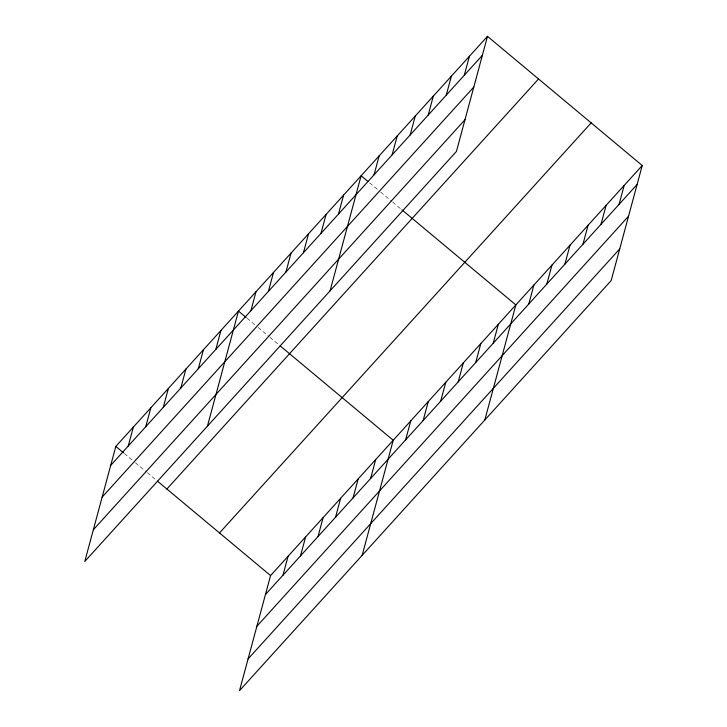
<?xml version="1.0" encoding="UTF-8"?>
<svg xmlns="http://www.w3.org/2000/svg" width="727" height="727" viewBox="0 0 727 727"><rect width="100%" height="100%" fill="white"/><g stroke="black" fill="none" stroke-linecap="round" stroke-linejoin="round"><path stroke-width="0.55" stroke-dasharray="3.63 2.73" d="M369.625 182.877L378.14 189.974M380.694 192.11L391.753 201.343M392.607 202.051L401.122 209.158M246.989 318.19L255.495 325.296M258.049 327.423L269.117 336.665M269.962 337.373L279.322 345.189M124.344 453.512L132.85 460.618M135.404 462.745L146.472 471.977M147.317 472.686L156.687 480.502"/><path stroke-width="1.09" d="M487.481 36.35L115.829 446.405L84.777 561.489L456.429 151.434L487.481 36.35L642.223 165.511L611.171 280.595L239.519 690.65L270.571 575.566L642.223 165.511M128.234 446.042L133.35 427.076M145.754 426.713L150.871 407.747M163.275 407.384L168.391 388.409M180.796 388.054L185.912 369.08M198.317 368.725L203.433 349.751M215.837 349.387L220.953 330.421M207.422 426.176L238.474 311.083L246.135 317.481M250.879 310.729L255.995 291.754M268.399 291.4L273.516 272.425M285.92 272.062L291.036 253.096M303.441 252.732L308.557 233.767M320.961 233.403L326.078 214.429M338.482 214.074L343.598 195.1M330.067 290.855L361.119 175.77L367.926 181.45M374.051 174.825L379.167 155.851M392.098 154.906L397.224 135.931M282.976 575.202L288.092 556.237M410.155 134.986L415.271 116.02M300.496 555.873L305.613 536.908M428.203 115.075L433.319 96.1M318.017 536.544L323.133 517.569M446.26 95.155L451.376 76.181M335.538 517.215L340.654 498.24M464.308 75.235L469.424 56.27M353.058 497.877L358.175 478.911M370.579 478.548L375.695 459.582M362.164 555.328L393.216 440.244L280.177 345.898M405.621 439.89L410.737 420.915M423.141 420.551L428.258 401.586M440.662 401.222L445.778 382.257M458.183 381.893L463.299 362.918M475.703 362.564L480.82 343.589M493.224 343.235L498.34 324.26M484.809 420.015L515.861 304.931L401.967 209.867M528.793 303.986L533.909 285.011M546.849 284.066L551.966 265.091M564.897 264.146L570.013 245.181M582.945 244.236L588.07 225.261M601.002 224.316L606.118 205.341M619.05 204.396L624.175 185.43M110.713 465.38L482.355 55.325M102.153 497.095L473.804 87.04M93.338 529.774L464.98 119.719M166.892 489.026L538.543 78.97M219.509 532.946L591.16 122.89M265.455 594.541L637.106 184.476M256.895 626.256L628.546 216.201M248.08 658.935L619.731 248.879M115.829 446.405L123.49 452.803M157.532 481.21L270.571 575.566"/></g></svg>
